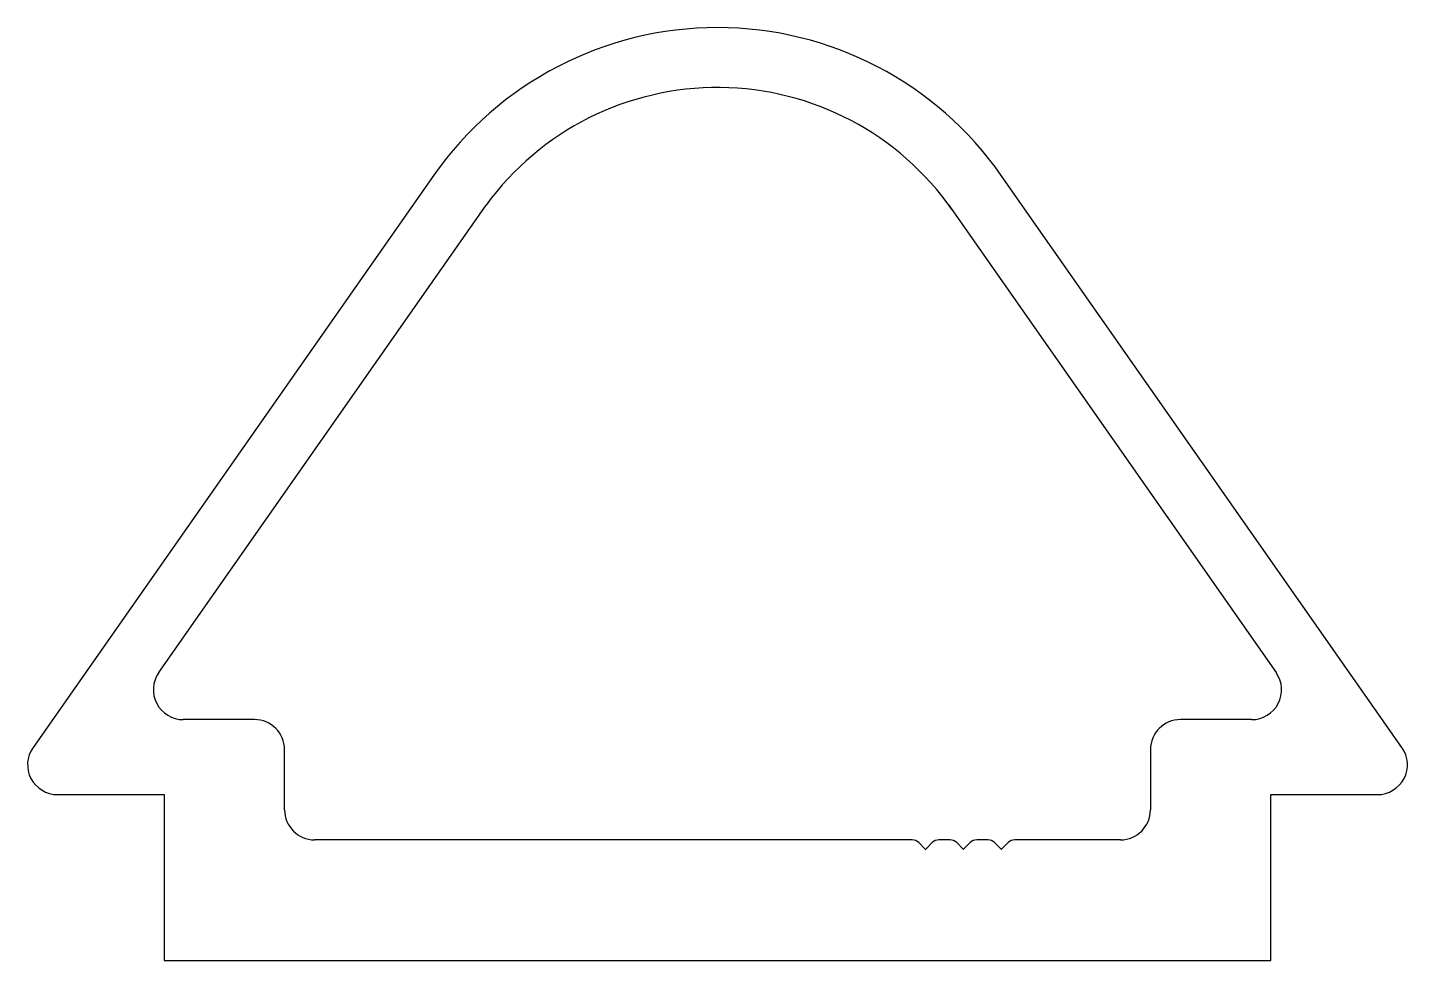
# Model space of a CAD drawing. Extents: x -18.2 to 18.2, y 0.5 to 25.1.
import ezdxf

# ---------------------------------------------------------------- set-up
doc = ezdxf.new("R2010")
doc.units = 0
doc.layers.get('0').update_dxf_attribs({"linetype": 'CONTINUOUS'})
doc.layers.add('1', color=7, linetype='CONTINUOUS')

msp = doc.modelspace()

# ---------------------------------------------------------------- linework, layer by layer
at = {"color": 7}
for p, q in [((-7.461, 21.172), (-18.029, 6.079)), ((18.065, 6.079), (7.499, 21.168)), ((-17.382, 4.836), (-14.572, 4.836)), ((-14.572, 4.836), (-14.572, 0.465)), ((14.608, 0.465), (14.608, 4.836)), ((14.608, 4.836), (17.418, 4.836)), ((-14.572, 0.465), (14.608, 0.465))]:
    msp.add_line(p, q, dxfattribs=at)
for centre, radius, start, end in [((0.018, 15.935), 9.13, 34.974, 144.9994), ((-17.382, 5.626), 0.79, 145, 270), ((17.418, 5.626), 0.79, 270, 35)]:
    msp.add_arc(centre, radius, start, end, dxfattribs=at)
at = {"layer": '1', "color": 7, "linetype": 'CONTINUOUS'}
for p, q in [((-14.713, 8.058, -0.168), (-6.083, 20.383, -0.168)), ((6.119, 20.383, -0.168), (14.749, 8.058, -0.168)), ((-12.187, 6.815, -0.168), (-14.066, 6.815, -0.168)), ((14.101, 6.815, -0.168), (12.223, 6.815, -0.168)), ((-11.397, 4.435, -0.168), (-11.397, 6.025, -0.168)), ((11.433, 6.025, -0.168), (11.433, 4.435, -0.168)), ((5.148, 3.645, -0.168), (-10.607, 3.645, -0.168)), ((6.148, 3.645, -0.168), (5.855, 3.645, -0.168)), ((7.148, 3.645, -0.168), (6.855, 3.645, -0.168)), ((10.643, 3.645, -0.168), (7.855, 3.645, -0.168)), ((5.496, 3.401, -0.168), (5.325, 3.572, -0.168)), ((5.679, 3.572, -0.168), (5.507, 3.401, -0.168)), ((6.496, 3.401, -0.168), (6.325, 3.572, -0.168)), ((6.678, 3.572, -0.168), (6.507, 3.401, -0.168)), ((7.496, 3.401, -0.168), (7.325, 3.572, -0.168)), ((7.678, 3.572, -0.168), (7.507, 3.401, -0.168))]:
    msp.add_line(p, q, dxfattribs=at)
for centre, radius, start, end in [((0.018, 15.935, -0.168), 7.55, 34.9713, 143.9056), ((-14.066, 7.605, -0.168), 0.79, 145, 270), ((14.101, 7.605, -0.168), 0.79, 270, 35), ((-12.187, 6.025, -0.168), 0.79, 0, 90), ((12.223, 6.025, -0.168), 0.79, 90, 180), ((-10.607, 4.435, -0.168), 0.79, 180, 270), ((10.643, 4.435, -0.168), 0.79, 270, 0), ((5.148, 3.395, -0.168), 0.25, 45, 90), ((5.855, 3.395, -0.168), 0.25, 90, 135), ((6.148, 3.395, -0.168), 0.25, 45, 90), ((6.855, 3.395, -0.168), 0.25, 90, 135), ((7.148, 3.395, -0.168), 0.25, 45, 90), ((7.855, 3.395, -0.168), 0.25, 90, 135), ((5.502, 3.406, -0.168), 0.008, 225, 315), ((6.502, 3.406, -0.168), 0.008, 225, 315), ((7.502, 3.406, -0.168), 0.008, 225, 315)]:
    msp.add_arc(centre, radius, start, end, dxfattribs=at)

doc.saveas('drawing.dxf')
